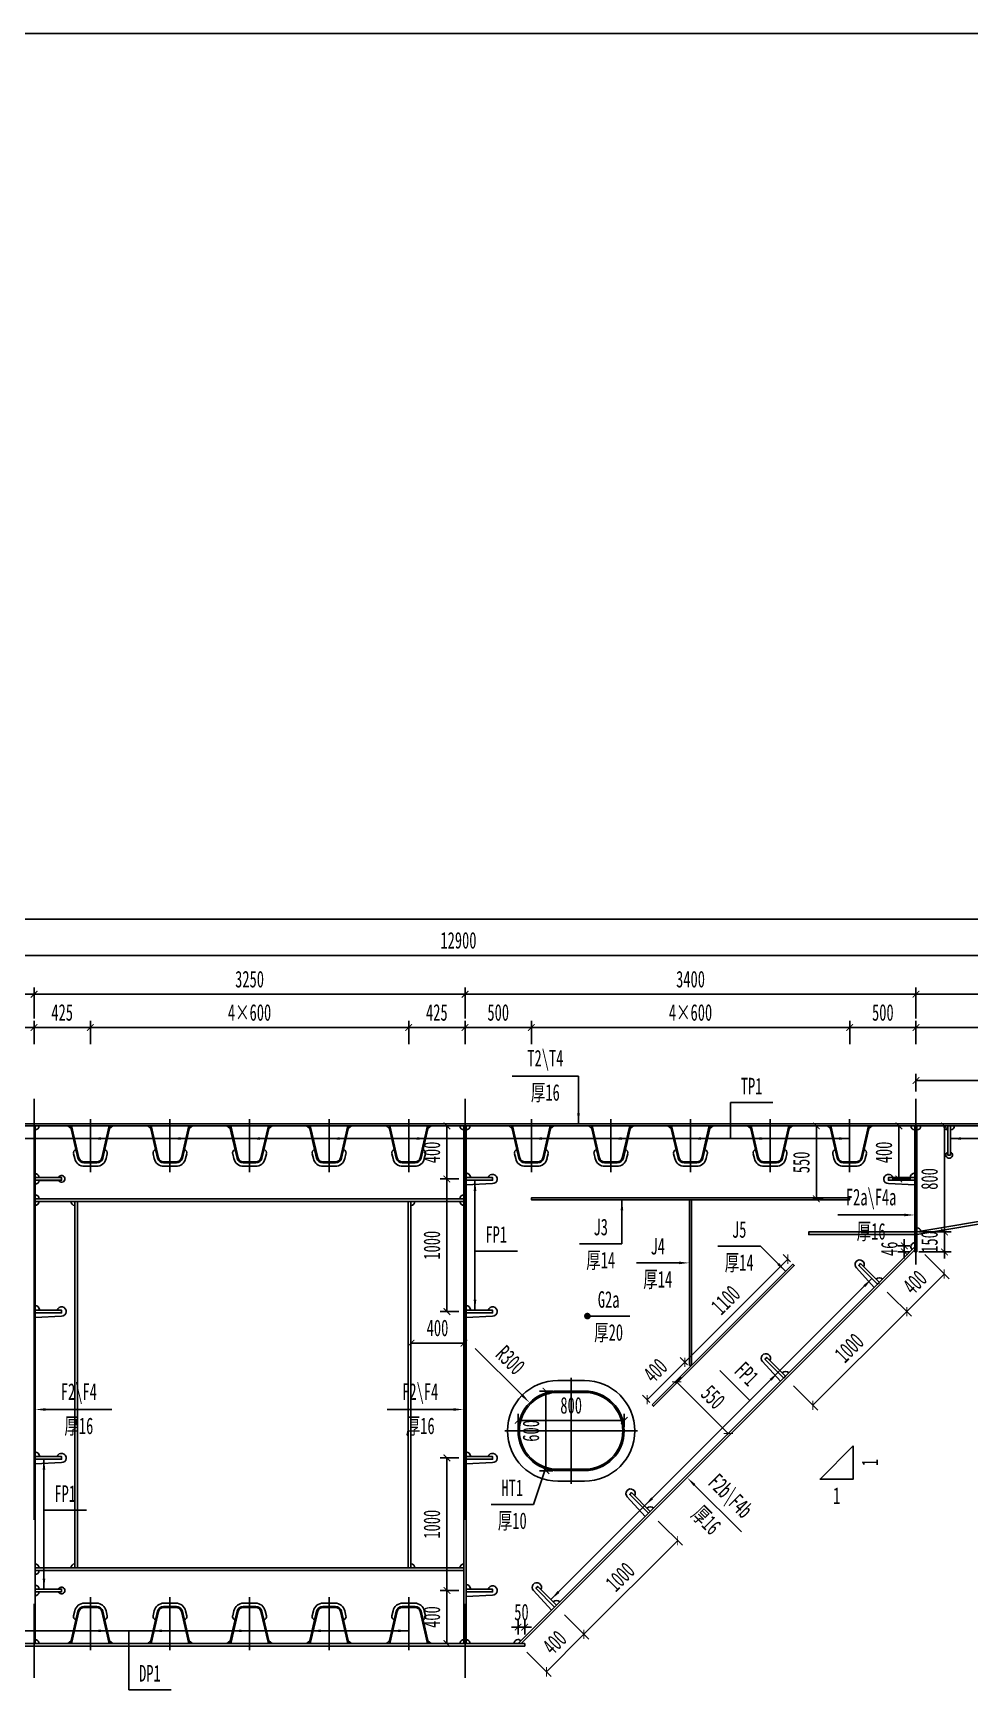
# Model space of a CAD drawing. Extents: x -149716 to 104715, y -26828 to 33500.
# Drawn here: x -69015 to -61955, y 5725 to 18299 of the extents above; entities that cross this region are included whole.
import ezdxf
from ezdxf.enums import TextEntityAlignment as Align

# ---------------------------------------------------------------- set-up
doc = ezdxf.new("R2010")
doc.units = 0
doc.header["$LTSCALE"] = 1000
doc.linetypes.add('CENTER', pattern=[50.8, 31.75, -6.35, 6.35, -6.35])
doc.layers.get('0').update_dxf_attribs({"linetype": 'CONTINUOUS'})
doc.layers.get('Defpoints').update_dxf_attribs({"color": 250, "linetype": 'CONTINUOUS'})
doc.layers.add('01', color=1, linetype='CONTINUOUS', lineweight=25)
for name, color, linetype in [('02', 2, 'CONTINUOUS'), ('04', 4, 'CONTINUOUS'), ('06', 6, 'CENTER'), ('07', 7, 'CONTINUOUS')]:
    doc.layers.add(name, color=color, linetype=linetype)
doc.styles.add('仿宋', font='simfang.ttf', dxfattribs={"width": 0.64})
doc.dimstyles.new('1：50', dxfattribs={"dimscale": 50, "dimtxt": 2.5, "dimasz": 1, "dimexe": 1, "dimexo": 0, "dimgap": 1, "dimtad": 1, "dimdec": 1, "dimdsep": 46, "dimtxsty": '仿宋', "dimblk": 'ARCHTICK', "dimcen": 0, "dimclrd": 256, "dimclre": 256, "dimclrt": 256, "dimazin": 2, "dimtfac": 1, "dimtdec": 1, "dimtix": 1, "dimtmove": 2, "dimatfit": 3, "dimfxl": 1, "dimtvp": 0.8, "dimtolj": 1, "dimtzin": 0, "dimlwd": -1, "dimlwe": -1, "dimarcsym": 0})

# ---------------------------------------------------------------- blocks, each defined once
blk = doc.blocks.new('_ArchTick')
at = {"color": 0, "linetype": 'ByBlock', "const_width": 0.15}
blk.add_lwpolyline([(-0.5, -0.5), (0.5, 0.5)], dxfattribs=at)
blk = doc.blocks.new('*D394')
at = {"layer": '04', "transparency": 16777216}
for p, q in [((67228, 112577), (67228, 112810)), ((70228, 112577), (70228, 112810)), ((70228, 112760), (67228, 112760))]:
    blk.add_line(p, q, dxfattribs=at)
at = {"layer": 'Defpoints', "color": 0, "transparency": 16777216}
for p in [(67228, 112760), (67228, 112577), (70228, 112577)]:
    blk.add_point(p, dxfattribs=at)
at = {"layer": '04', "transparency": 16777216, "xscale": 50, "yscale": 50, "zscale": 50, "rotation": 180}
blk.add_blockref('_ArchTick', (67228, 112760), dxfattribs=at)
at = {"layer": '04', "transparency": 16777216, "xscale": 50, "yscale": 50, "zscale": 50}
blk.add_blockref('_ArchTick', (70228, 112760), dxfattribs=at)
at = {"layer": '04', "transparency": 16777216, "insert": (68728, 112873), "char_height": 125, "attachment_point": 5, "style": '仿宋'}
blk.add_mtext('\\A1;3000', dxfattribs=at)
blk = doc.blocks.new('*D395')
at = {"layer": '04', "transparency": 16777216}
for p, q in [((63828, 112577), (63828, 112810)), ((67228, 112577), (67228, 112810)), ((67228, 112760), (63828, 112760))]:
    blk.add_line(p, q, dxfattribs=at)
at = {"layer": 'Defpoints', "color": 0, "transparency": 16777216}
for p in [(63828, 112760), (63828, 112577), (67228, 112577)]:
    blk.add_point(p, dxfattribs=at)
at = {"layer": '04', "transparency": 16777216, "xscale": 50, "yscale": 50, "zscale": 50, "rotation": 180}
blk.add_blockref('_ArchTick', (63828, 112760), dxfattribs=at)
at = {"layer": '04', "transparency": 16777216, "xscale": 50, "yscale": 50, "zscale": 50}
blk.add_blockref('_ArchTick', (67228, 112760), dxfattribs=at)
at = {"layer": '04', "transparency": 16777216, "insert": (65528, 112873), "char_height": 125, "attachment_point": 5, "style": '仿宋'}
blk.add_mtext('\\A1;3400', dxfattribs=at)
blk = doc.blocks.new('*D401')
at = {"layer": '04', "transparency": 16777216}
for p, q in [((57328, 112577), (57328, 112810)), ((60578, 112577), (60578, 112810)), ((57328, 112760), (60578, 112760))]:
    blk.add_line(p, q, dxfattribs=at)
at = {"layer": 'Defpoints', "color": 0, "transparency": 16777216}
for p in [(60578, 112760), (57328, 112577), (60578, 112577)]:
    blk.add_point(p, dxfattribs=at)
at = {"layer": '04', "transparency": 16777216, "xscale": 50, "yscale": 50, "zscale": 50, "rotation": 180}
blk.add_blockref('_ArchTick', (57328, 112760), dxfattribs=at)
at = {"layer": '04', "transparency": 16777216, "xscale": 50, "yscale": 50, "zscale": 50}
blk.add_blockref('_ArchTick', (60578, 112760), dxfattribs=at)
at = {"layer": '04', "transparency": 16777216, "insert": (58953, 112873), "char_height": 125, "attachment_point": 5, "style": '仿宋'}
blk.add_mtext('\\A1;3250', dxfattribs=at)
blk = doc.blocks.new('*D402')
at = {"layer": '04', "transparency": 16777216}
for p, q in [((60578, 112577), (60578, 112810)), ((63828, 112577), (63828, 112810)), ((60578, 112760), (63828, 112760))]:
    blk.add_line(p, q, dxfattribs=at)
at = {"layer": 'Defpoints', "color": 0, "transparency": 16777216}
for p in [(63828, 112760), (60578, 112577), (63828, 112577)]:
    blk.add_point(p, dxfattribs=at)
at = {"layer": '04', "transparency": 16777216, "xscale": 50, "yscale": 50, "zscale": 50, "rotation": 180}
blk.add_blockref('_ArchTick', (60578, 112760), dxfattribs=at)
at = {"layer": '04', "transparency": 16777216, "xscale": 50, "yscale": 50, "zscale": 50}
blk.add_blockref('_ArchTick', (63828, 112760), dxfattribs=at)
at = {"layer": '04', "transparency": 16777216, "insert": (62203, 112873), "char_height": 125, "attachment_point": 5, "style": '仿宋'}
blk.add_mtext('\\A1;3250', dxfattribs=at)
blk = doc.blocks.new('*D415')
at = {"layer": '04', "transparency": 16777216}
for p, q in [((44428, 113194), (44428, 113377)), ((44428, 113327), (70228, 113327)), ((70228, 113194), (70228, 113377))]:
    blk.add_line(p, q, dxfattribs=at)
at = {"layer": 'Defpoints', "color": 0, "transparency": 16777216}
for p in [(70228, 113327), (44428, 113194), (70228, 113194)]:
    blk.add_point(p, dxfattribs=at)
at = {"layer": '04', "transparency": 16777216, "xscale": 50, "yscale": 50, "zscale": 50, "rotation": 180}
blk.add_blockref('_ArchTick', (44428, 113327), dxfattribs=at)
at = {"layer": '04', "transparency": 16777216, "xscale": 50, "yscale": 50, "zscale": 50}
blk.add_blockref('_ArchTick', (70228, 113327), dxfattribs=at)
at = {"layer": '04', "transparency": 16777216, "insert": (57328, 113441), "char_height": 125, "attachment_point": 5, "style": '仿宋'}
blk.add_mtext('\\A1;25800', dxfattribs=at)
blk = doc.blocks.new('*D416')
at = {"layer": '04', "transparency": 16777216}
for p, q in [((57328, 112881), (57328, 113103)), ((57328, 113053), (70228, 113053)), ((70228, 112881), (70228, 113103))]:
    blk.add_line(p, q, dxfattribs=at)
at = {"layer": 'Defpoints', "color": 0, "transparency": 16777216}
for p in [(70228, 113053), (57328, 112881), (70228, 112881)]:
    blk.add_point(p, dxfattribs=at)
at = {"layer": '04', "transparency": 16777216, "xscale": 50, "yscale": 50, "zscale": 50, "rotation": 180}
blk.add_blockref('_ArchTick', (57328, 113053), dxfattribs=at)
at = {"layer": '04', "transparency": 16777216, "xscale": 50, "yscale": 50, "zscale": 50}
blk.add_blockref('_ArchTick', (70228, 113053), dxfattribs=at)
at = {"layer": '04', "transparency": 16777216, "insert": (63778, 113166), "char_height": 125, "attachment_point": 5, "style": '仿宋'}
blk.add_mtext('\\A1;12900', dxfattribs=at)
blk = doc.blocks.new('*D426')
at = {"layer": '04', "transparency": 16777216}
for p, q in [((66728, 112384), (66728, 112559)), ((67228, 112384), (67228, 112559)), ((67228, 112509), (66728, 112509))]:
    blk.add_line(p, q, dxfattribs=at)
at = {"layer": 'Defpoints', "color": 0, "transparency": 16777216}
for p in [(66728, 112509), (66728, 112384), (67228, 112384)]:
    blk.add_point(p, dxfattribs=at)
at = {"layer": '04', "transparency": 16777216, "xscale": 50, "yscale": 50, "zscale": 50, "rotation": 180}
blk.add_blockref('_ArchTick', (66728, 112509), dxfattribs=at)
at = {"layer": '04', "transparency": 16777216, "xscale": 50, "yscale": 50, "zscale": 50}
blk.add_blockref('_ArchTick', (67228, 112509), dxfattribs=at)
at = {"layer": '04', "transparency": 16777216, "insert": (66978, 112622), "char_height": 125, "attachment_point": 5, "style": '仿宋'}
blk.add_mtext('\\A1;500', dxfattribs=at)
blk = doc.blocks.new('*D427')
at = {"layer": '04', "transparency": 16777216}
for p, q in [((64328, 112384), (64328, 112559)), ((66728, 112384), (66728, 112559)), ((66728, 112509), (64328, 112509))]:
    blk.add_line(p, q, dxfattribs=at)
at = {"layer": 'Defpoints', "color": 0, "transparency": 16777216}
for p in [(64328, 112509), (64328, 112384), (66728, 112384)]:
    blk.add_point(p, dxfattribs=at)
at = {"layer": '04', "transparency": 16777216, "xscale": 50, "yscale": 50, "zscale": 50, "rotation": 180}
blk.add_blockref('_ArchTick', (64328, 112509), dxfattribs=at)
at = {"layer": '04', "transparency": 16777216, "xscale": 50, "yscale": 50, "zscale": 50}
blk.add_blockref('_ArchTick', (66728, 112509), dxfattribs=at)
at = {"layer": '04', "transparency": 16777216, "insert": (65528, 112622), "char_height": 125, "attachment_point": 5, "style": '仿宋'}
blk.add_mtext('\\A1;4×600', dxfattribs=at)
blk = doc.blocks.new('*D428')
at = {"layer": '04', "transparency": 16777216}
for p, q in [((63828, 112384), (63828, 112559)), ((64328, 112384), (64328, 112559)), ((63828, 112509), (64328, 112509))]:
    blk.add_line(p, q, dxfattribs=at)
at = {"layer": 'Defpoints', "color": 0, "transparency": 16777216}
for p in [(64328, 112509), (63828, 112384), (64328, 112384)]:
    blk.add_point(p, dxfattribs=at)
at = {"layer": '04', "transparency": 16777216, "xscale": 50, "yscale": 50, "zscale": 50, "rotation": 180}
blk.add_blockref('_ArchTick', (63828, 112509), dxfattribs=at)
at = {"layer": '04', "transparency": 16777216, "xscale": 50, "yscale": 50, "zscale": 50}
blk.add_blockref('_ArchTick', (64328, 112509), dxfattribs=at)
at = {"layer": '04', "transparency": 16777216, "insert": (64078, 112622), "char_height": 125, "attachment_point": 5, "style": '仿宋'}
blk.add_mtext('\\A1;500', dxfattribs=at)
blk = doc.blocks.new('板肋带过焊孔')
at = {"layer": '01'}
blk.add_line((50818, 161172), (50618, 161182), dxfattribs=at)
for centre, start, end in [((50618, 161217), 16.6015, 270), ((50818, 161227), 90, 180)]:
    blk.add_arc(centre, 35, start, end, dxfattribs=at)
at = {"layer": '02'}
blk.add_lwpolyline([(50818, 161227), (50618, 161227), (50618, 161207), (50818, 161207)], close=True, dxfattribs=at)
blk = doc.blocks.new('*D433')
at = {"layer": '04', "transparency": 16777216}
for p, q in [((63782, 111767), (63641, 111767)), ((63691, 111767), (63691, 111367)), ((63782, 111367), (63641, 111367))]:
    blk.add_line(p, q, dxfattribs=at)
at = {"layer": 'Defpoints', "color": 0, "transparency": 16777216}
for p in [(63782, 111767), (63691, 111367), (63782, 111367)]:
    blk.add_point(p, dxfattribs=at)
at = {"layer": '04', "transparency": 16777216, "xscale": 50, "yscale": 50, "zscale": 50}
for p, rotation in [((63691, 111767), 90), ((63691, 111367), 270)]:
    blk.add_blockref('_ArchTick', p, dxfattribs=dict(at, rotation=rotation))
at = {"layer": '04', "transparency": 16777216, "insert": (63578, 111567), "char_height": 125, "attachment_point": 5, "rotation": 90, "style": '仿宋'}
blk.add_mtext('\\A1;400', dxfattribs=at)
blk = doc.blocks.new('*D434')
at = {"layer": '04', "transparency": 16777216}
for p, q in [((63782, 111367), (63641, 111367)), ((63691, 111367), (63691, 110367)), ((63782, 110367), (63641, 110367))]:
    blk.add_line(p, q, dxfattribs=at)
at = {"layer": 'Defpoints', "color": 0, "transparency": 16777216}
for p in [(63782, 111367), (63691, 110367), (63782, 110367)]:
    blk.add_point(p, dxfattribs=at)
at = {"layer": '04', "transparency": 16777216, "xscale": 50, "yscale": 50, "zscale": 50}
for p, rotation in [((63691, 111367), 90), ((63691, 110367), 270)]:
    blk.add_blockref('_ArchTick', p, dxfattribs=dict(at, rotation=rotation))
at = {"layer": '04', "transparency": 16777216, "insert": (63578, 110867), "char_height": 125, "attachment_point": 5, "rotation": 90, "style": '仿宋'}
blk.add_mtext('\\A1;1000', dxfattribs=at)
blk = doc.blocks.new('*D435')
at = {"layer": '04', "transparency": 16777216}
for p, q in [((63782, 108263), (63641, 108263)), ((63691, 107863), (63691, 108263)), ((63782, 107863), (63641, 107863))]:
    blk.add_line(p, q, dxfattribs=at)
at = {"layer": 'Defpoints', "color": 0, "transparency": 16777216}
for p in [(63691, 108263), (63782, 108263), (63782, 107863)]:
    blk.add_point(p, dxfattribs=at)
at = {"layer": '04', "transparency": 16777216, "xscale": 50, "yscale": 50, "zscale": 50}
for p, rotation in [((63691, 108263), 90), ((63691, 107863), 270)]:
    blk.add_blockref('_ArchTick', p, dxfattribs=dict(at, rotation=rotation))
at = {"layer": '04', "transparency": 16777216, "insert": (63578, 108063), "char_height": 125, "attachment_point": 5, "rotation": 90, "style": '仿宋'}
blk.add_mtext('\\A1;400', dxfattribs=at)
blk = doc.blocks.new('*D436')
at = {"layer": '04', "transparency": 16777216}
for p, q in [((63782, 109263), (63641, 109263)), ((63691, 108263), (63691, 109263)), ((63782, 108263), (63641, 108263))]:
    blk.add_line(p, q, dxfattribs=at)
at = {"layer": 'Defpoints', "color": 0, "transparency": 16777216}
for p in [(63691, 109263), (63782, 109263), (63782, 108263)]:
    blk.add_point(p, dxfattribs=at)
at = {"layer": '04', "transparency": 16777216, "xscale": 50, "yscale": 50, "zscale": 50}
for p, rotation in [((63691, 109263), 90), ((63691, 108263), 270)]:
    blk.add_blockref('_ArchTick', p, dxfattribs=dict(at, rotation=rotation))
at = {"layer": '04', "transparency": 16777216, "insert": (63578, 108763), "char_height": 125, "attachment_point": 5, "rotation": 90, "style": '仿宋'}
blk.add_mtext('\\A1;1000', dxfattribs=at)
blk = doc.blocks.new('*D437')
at = {"layer": '04', "transparency": 16777216}
for p, q in [((64228, 109498), (64228, 109596)), ((65028, 109546), (64228, 109546)), ((65028, 109498), (65028, 109596))]:
    blk.add_line(p, q, dxfattribs=at)
at = {"layer": 'Defpoints', "color": 0, "transparency": 16777216}
for p in [(64228, 109546), (64228, 109498), (65028, 109498)]:
    blk.add_point(p, dxfattribs=at)
at = {"layer": '04', "transparency": 16777216, "xscale": 50, "yscale": 50, "zscale": 50}
for p, rotation in [((64228, 109546), 180.0000000000062), ((65028, 109546), 6.235012506294878e-12)]:
    blk.add_blockref('_ArchTick', p, dxfattribs=dict(at, rotation=rotation))
at = {"layer": '04', "transparency": 16777216, "insert": (64628, 109659), "char_height": 125, "attachment_point": 5, "style": '仿宋'}
blk.add_mtext('\\A1;800', dxfattribs=at)
blk = doc.blocks.new('*D438')
at = {"layer": '04', "transparency": 16777216}
for p, q in [((60153, 112384), (60153, 112559)), ((60578, 112384), (60578, 112559)), ((60578, 112509), (60153, 112509))]:
    blk.add_line(p, q, dxfattribs=at)
at = {"layer": 'Defpoints', "color": 0, "transparency": 16777216}
for p in [(60153, 112509), (60153, 112384), (60578, 112384)]:
    blk.add_point(p, dxfattribs=at)
at = {"layer": '04', "transparency": 16777216, "xscale": 50, "yscale": 50, "zscale": 50, "rotation": 180}
blk.add_blockref('_ArchTick', (60153, 112509), dxfattribs=at)
at = {"layer": '04', "transparency": 16777216, "xscale": 50, "yscale": 50, "zscale": 50}
blk.add_blockref('_ArchTick', (60578, 112509), dxfattribs=at)
at = {"layer": '04', "transparency": 16777216, "insert": (60365, 112622), "char_height": 125, "attachment_point": 5, "style": '仿宋'}
blk.add_mtext('\\A1;425', dxfattribs=at)
blk = doc.blocks.new('*D441')
at = {"layer": '04', "transparency": 16777216}
for p, q in [((63403, 112384), (63403, 112559)), ((63828, 112384), (63828, 112559)), ((63828, 112509), (63403, 112509))]:
    blk.add_line(p, q, dxfattribs=at)
at = {"layer": 'Defpoints', "color": 0, "transparency": 16777216}
for p in [(63403, 112509), (63403, 112384), (63828, 112384)]:
    blk.add_point(p, dxfattribs=at)
at = {"layer": '04', "transparency": 16777216, "xscale": 50, "yscale": 50, "zscale": 50, "rotation": 180}
blk.add_blockref('_ArchTick', (63403, 112509), dxfattribs=at)
at = {"layer": '04', "transparency": 16777216, "xscale": 50, "yscale": 50, "zscale": 50}
blk.add_blockref('_ArchTick', (63828, 112509), dxfattribs=at)
at = {"layer": '04', "transparency": 16777216, "insert": (63615, 112622), "char_height": 125, "attachment_point": 5, "style": '仿宋'}
blk.add_mtext('\\A1;425', dxfattribs=at)
blk = doc.blocks.new('*D442')
at = {"layer": '04', "transparency": 16777216}
for p, q in [((61003, 112384), (61003, 112559)), ((63403, 112384), (63403, 112559)), ((63403, 112509), (61003, 112509))]:
    blk.add_line(p, q, dxfattribs=at)
at = {"layer": 'Defpoints', "color": 0, "transparency": 16777216}
for p in [(61003, 112509), (61003, 112384), (63403, 112384)]:
    blk.add_point(p, dxfattribs=at)
at = {"layer": '04', "transparency": 16777216, "xscale": 50, "yscale": 50, "zscale": 50, "rotation": 180}
blk.add_blockref('_ArchTick', (61003, 112509), dxfattribs=at)
at = {"layer": '04', "transparency": 16777216, "xscale": 50, "yscale": 50, "zscale": 50}
blk.add_blockref('_ArchTick', (63403, 112509), dxfattribs=at)
at = {"layer": '04', "transparency": 16777216, "insert": (62203, 112622), "char_height": 125, "attachment_point": 5, "style": '仿宋'}
blk.add_mtext('\\A1;4×600', dxfattribs=at)
blk = doc.blocks.new('*D443')
at = {"layer": '04', "transparency": 16777216}
for p, q in [((60578, 112384), (60578, 112559)), ((61003, 112384), (61003, 112559)), ((60578, 112509), (61003, 112509))]:
    blk.add_line(p, q, dxfattribs=at)
at = {"layer": 'Defpoints', "color": 0, "transparency": 16777216}
for p in [(61003, 112509), (60578, 112384), (61003, 112384)]:
    blk.add_point(p, dxfattribs=at)
at = {"layer": '04', "transparency": 16777216, "xscale": 50, "yscale": 50, "zscale": 50, "rotation": 180}
blk.add_blockref('_ArchTick', (60578, 112509), dxfattribs=at)
at = {"layer": '04', "transparency": 16777216, "xscale": 50, "yscale": 50, "zscale": 50}
blk.add_blockref('_ArchTick', (61003, 112509), dxfattribs=at)
at = {"layer": '04', "transparency": 16777216, "insert": (60790, 112622), "char_height": 125, "attachment_point": 5, "style": '仿宋'}
blk.add_mtext('\\A1;425', dxfattribs=at)
blk = doc.blocks.new('U2加劲肋带过焊孔')
at = {"layer": '01'}
for p, q in [((48376, 137283), (48036, 137283)), ((48036, 137283), (48060, 137263)), ((48376, 137283), (48351, 137263)), ((48079, 137073), (48088, 137036)), ((48333, 137073), (48324, 137036)), ((48251, 136978), (48161, 136978))]:
    blk.add_line(p, q, dxfattribs=at)
for centre, radius, start, end in [((48103, 137079), 25, 103.0693, 193.0693), ((48309, 137079), 25, 346.9307, 76.9307), ((48161, 137053), 75, 193.0693, 270), ((48251, 137053), 75, 270, 346.9307)]:
    blk.add_arc(centre, radius, start, end, dxfattribs=at)
at = {"layer": '02'}
for points in [[(48056, 137283), (48112, 137040, 0.348876), (48159, 137003), (48253, 137003, 0.348876), (48300, 137040), (48356, 137283)], [(48064, 137283), (48120, 137042, 0.348876), (48159, 137011), (48253, 137011, 0.348876), (48292, 137042), (48348, 137283)]]:
    blk.add_lwpolyline(points, format="xyb", dxfattribs=at)
at = {"layer": '06', "ltscale": 0.1}
blk.add_line((48206, 137333), (48206, 136933), dxfattribs=at)
blk = doc.blocks.new('*D448')
at = {"layer": '04', "transparency": 16777216}
for p, q in [((63420, 110111), (63420, 110179)), ((63820, 110111), (63820, 110179)), ((63820, 110129), (63420, 110129))]:
    blk.add_line(p, q, dxfattribs=at)
at = {"layer": 'Defpoints', "color": 0, "transparency": 16777216}
for p in [(63420, 110129), (63420, 110111), (63820, 110111)]:
    blk.add_point(p, dxfattribs=at)
at = {"layer": '04', "transparency": 16777216, "xscale": 50, "yscale": 50, "zscale": 50}
for p, rotation in [((63420, 110129), 180.0000000000021), ((63820, 110129), 2.078337502098293e-12)]:
    blk.add_blockref('_ArchTick', p, dxfattribs=dict(at, rotation=rotation))
at = {"layer": '04', "transparency": 16777216, "insert": (63620, 110243), "char_height": 125, "attachment_point": 5, "style": '仿宋'}
blk.add_mtext('\\A1;400', dxfattribs=at)
blk = doc.blocks.new('腹板板肋带过焊孔1')
at = {"layer": '01'}
for p, q in [((53005, 112166), (52857, 112166)), ((53005, 112144), (52857, 112144))]:
    blk.add_line(p, q, dxfattribs=at)
for centre, radius, start, end in [((52827, 112165), 30, 1.9102, 90), ((53027, 112155), 25, 206.1039, 153.8961), ((52827, 112145), 30, 270, 358.0898)]:
    blk.add_arc(centre, radius, start, end, dxfattribs=at)
at = {"layer": '02'}
blk.add_lwpolyline([(52827, 112165), (53027, 112165), (53027, 112145), (52827, 112145)], close=True, dxfattribs=at)
blk = doc.blocks.new('*D450')
at = {"layer": '04', "transparency": 16777216}
for p, q in [((67190, 111767), (67049, 111767)), ((67099, 111767), (67099, 111367)), ((67190, 111367), (67049, 111367))]:
    blk.add_line(p, q, dxfattribs=at)
at = {"layer": 'Defpoints', "color": 0, "transparency": 16777216}
for p in [(67190, 111767), (67099, 111367), (67190, 111367)]:
    blk.add_point(p, dxfattribs=at)
at = {"layer": '04', "transparency": 16777216, "xscale": 50, "yscale": 50, "zscale": 50}
for p, rotation in [((67099, 111767), 90), ((67099, 111367), 270)]:
    blk.add_blockref('_ArchTick', p, dxfattribs=dict(at, rotation=rotation))
at = {"layer": '04', "transparency": 16777216, "insert": (66986, 111567), "char_height": 125, "attachment_point": 5, "rotation": 90, "style": '仿宋'}
blk.add_mtext('\\A1;400', dxfattribs=at)
blk = doc.blocks.new('*D466')
at = {"layer": '04', "transparency": 16777216}
for p, q in [((65414, 109827), (65458, 109872)), ((65812, 109448), (65423, 109837)), ((65803, 109438), (65847, 109483))]:
    blk.add_line(p, q, dxfattribs=at)
at = {"layer": 'Defpoints', "color": 0, "transparency": 16777216}
for p in [(65414, 109827), (65423, 109837), (65803, 109438)]:
    blk.add_point(p, dxfattribs=at)
at = {"layer": '04', "transparency": 16777216, "xscale": 50, "yscale": 50, "zscale": 50}
for p, rotation in [((65423, 109837), 135.0000000000005), ((65812, 109448), 315.0000000000005)]:
    blk.add_blockref('_ArchTick', p, dxfattribs=dict(at, rotation=rotation))
at = {"layer": '04', "transparency": 16777216, "insert": (65698, 109722), "char_height": 125, "attachment_point": 5, "rotation": 315, "style": '仿宋'}
blk.add_mtext('\\A1;550', dxfattribs=at)
blk = doc.blocks.new('*D467')
at = {"layer": '04', "transparency": 16777216}
for p, q in [((66282, 110743), (66227, 110798)), ((65484, 109985), (66262, 110762)), ((65504, 109965), (65449, 110020))]:
    blk.add_line(p, q, dxfattribs=at)
at = {"layer": 'Defpoints', "color": 0, "transparency": 16777216}
for p in [(66262, 110762), (66282, 110743), (65504, 109965)]:
    blk.add_point(p, dxfattribs=at)
at = {"layer": '04', "transparency": 16777216, "xscale": 50, "yscale": 50, "zscale": 50}
for p, rotation in [((66262, 110762), 45.00000000000108), ((65484, 109985), 225.0000000000011)]:
    blk.add_blockref('_ArchTick', p, dxfattribs=dict(at, rotation=rotation))
at = {"layer": '04', "transparency": 16777216, "insert": (65793, 110454), "char_height": 125, "attachment_point": 5, "rotation": 45, "style": '仿宋'}
blk.add_mtext('\\A1;1100', dxfattribs=at)
blk = doc.blocks.new('*D468')
at = {"layer": '04', "transparency": 16777216}
for p, q in [((65484, 109985), (65201, 109702)), ((65504, 109965), (65449, 110020)), ((65221, 109682), (65166, 109737))]:
    blk.add_line(p, q, dxfattribs=at)
at = {"layer": 'Defpoints', "color": 0, "transparency": 16777216}
for p in [(65504, 109965), (65201, 109702), (65221, 109682)]:
    blk.add_point(p, dxfattribs=at)
at = {"layer": '04', "transparency": 16777216, "xscale": 50, "yscale": 50, "zscale": 50}
for p, rotation in [((65484, 109985), 44.99999999999632), ((65201, 109702), 224.9999999999963)]:
    blk.add_blockref('_ArchTick', p, dxfattribs=dict(at, rotation=rotation))
at = {"layer": '04', "transparency": 16777216, "insert": (65263, 109923), "char_height": 125, "attachment_point": 5, "rotation": 45, "style": '仿宋'}
blk.add_mtext('\\A1;400', dxfattribs=at)
blk = doc.blocks.new('*D469')
at = {"layer": '04', "transparency": 16777216}
for p, q in [((64489, 109767), (64388, 109767)), ((64438, 109767), (64438, 109167)), ((64489, 109167), (64388, 109167))]:
    blk.add_line(p, q, dxfattribs=at)
at = {"layer": 'Defpoints', "color": 0, "transparency": 16777216}
for p in [(64489, 109767), (64438, 109167), (64489, 109167)]:
    blk.add_point(p, dxfattribs=at)
at = {"layer": '04', "transparency": 16777216, "xscale": 50, "yscale": 50, "zscale": 50}
for p, rotation in [((64438, 109767), 90), ((64438, 109167), 270)]:
    blk.add_blockref('_ArchTick', p, dxfattribs=dict(at, rotation=rotation))
at = {"layer": '04', "transparency": 16777216, "insert": (64325, 109467), "char_height": 125, "attachment_point": 5, "rotation": 90, "style": '仿宋'}
blk.add_mtext('\\A1;600', dxfattribs=at)
blk = doc.blocks.new('*D471')
at = {"layer": '04', "transparency": 16777216}
for p, q in [((66450, 111767), (66527, 111767)), ((66477, 111767), (66477, 111217)), ((66450, 111217), (66527, 111217))]:
    blk.add_line(p, q, dxfattribs=at)
at = {"layer": 'Defpoints', "color": 0, "transparency": 16777216}
for p in [(66450, 111767), (66450, 111217), (66477, 111217)]:
    blk.add_point(p, dxfattribs=at)
at = {"layer": '04', "transparency": 16777216, "xscale": 50, "yscale": 50, "zscale": 50}
for p, rotation in [((66477, 111767), 90), ((66477, 111217), 270)]:
    blk.add_blockref('_ArchTick', p, dxfattribs=dict(at, rotation=rotation))
at = {"layer": '04', "transparency": 16777216, "insert": (66364, 111492), "char_height": 125, "attachment_point": 5, "rotation": 90, "style": '仿宋'}
blk.add_mtext('\\A1;550', dxfattribs=at)
blk = doc.blocks.new('*D472')
at = {"layer": '04', "transparency": 16777216}
for p, q in [((67250, 111767), (67493, 111767)), ((67443, 110967), (67443, 111767)), ((67250, 110967), (67493, 110967))]:
    blk.add_line(p, q, dxfattribs=at)
at = {"layer": 'Defpoints', "color": 0, "transparency": 16777216}
for p in [(67250, 111767), (67443, 111767), (67250, 110967)]:
    blk.add_point(p, dxfattribs=at)
at = {"layer": '04', "transparency": 16777216, "xscale": 50, "yscale": 50, "zscale": 50}
for p, rotation in [((67443, 111767), 90), ((67443, 110967), 270)]:
    blk.add_blockref('_ArchTick', p, dxfattribs=dict(at, rotation=rotation))
at = {"layer": '04', "transparency": 16777216, "insert": (67330, 111367), "char_height": 125, "attachment_point": 5, "rotation": 90, "style": '仿宋'}
blk.add_mtext('\\A1;800', dxfattribs=at)
blk = doc.blocks.new('*D473')
at = {"layer": '04', "transparency": 16777216}
for p, q in [((67250, 110967), (67493, 110967)), ((67443, 110967), (67443, 111017)), ((67443, 110967), (67443, 110817)), ((67250, 110817), (67493, 110817)), ((67443, 110817), (67443, 110767))]:
    blk.add_line(p, q, dxfattribs=at)
at = {"layer": 'Defpoints', "color": 0, "transparency": 16777216}
for p in [(67250, 110967), (67250, 110817), (67443, 110817)]:
    blk.add_point(p, dxfattribs=at)
at = {"layer": '04', "transparency": 16777216, "xscale": 50, "yscale": 50, "zscale": 50}
for p, rotation in [((67443, 110967), 270), ((67443, 110817), 90)]:
    blk.add_blockref('_ArchTick', p, dxfattribs=dict(at, rotation=rotation))
at = {"layer": '04', "transparency": 16777216, "insert": (67330, 110892), "char_height": 125, "attachment_point": 5, "rotation": 90, "style": '仿宋'}
blk.add_mtext('\\A1;150', dxfattribs=at)
blk = doc.blocks.new('*D474')
at = {"layer": '04', "transparency": 16777216}
for p, q in [((64228, 107932), (64228, 108037)), ((64278, 107932), (64278, 108037)), ((64228, 107987), (64178, 107987)), ((64278, 107987), (64228, 107987)), ((64278, 107987), (64328, 107987))]:
    blk.add_line(p, q, dxfattribs=at)
at = {"layer": 'Defpoints', "color": 0, "transparency": 16777216}
for p in [(64228, 107987), (64228, 107932), (64278, 107932)]:
    blk.add_point(p, dxfattribs=at)
at = {"layer": '04', "transparency": 16777216, "xscale": 50, "yscale": 50, "zscale": 50}
blk.add_blockref('_ArchTick', (64228, 107987), dxfattribs=at)
at = {"layer": '04', "transparency": 16777216, "xscale": 50, "yscale": 50, "zscale": 50, "rotation": 180}
blk.add_blockref('_ArchTick', (64278, 107987), dxfattribs=at)
at = {"layer": '04', "transparency": 16777216, "insert": (64253, 108100), "char_height": 125, "attachment_point": 5, "style": '仿宋'}
blk.add_mtext('\\A1;50', dxfattribs=at)
blk = doc.blocks.new('*D475')
at = {"layer": '04', "transparency": 16777216}
for p, q in [((67140, 110863), (67140, 110913)), ((67181, 110863), (67090, 110863)), ((67181, 110817), (67090, 110817)), ((67140, 110863), (67140, 110817)), ((67140, 110817), (67140, 110767))]:
    blk.add_line(p, q, dxfattribs=at)
at = {"layer": 'Defpoints', "color": 0, "transparency": 16777216}
for p in [(67140, 110817), (67181, 110863), (67181, 110817)]:
    blk.add_point(p, dxfattribs=at)
at = {"layer": '04', "transparency": 16777216, "xscale": 50, "yscale": 50, "zscale": 50}
for p, rotation in [((67140, 110863), 270), ((67140, 110817), 90)]:
    blk.add_blockref('_ArchTick', p, dxfattribs=dict(at, rotation=rotation))
at = {"layer": '04', "transparency": 16777216, "insert": (67027, 110840), "char_height": 125, "attachment_point": 5, "rotation": 90, "style": '仿宋'}
blk.add_mtext('\\A1;46', dxfattribs=at)
blk = doc.blocks.new('*D478')
at = {"layer": '04', "transparency": 16777216}
for p, q in [((67228, 112384), (67228, 112559)), ((70228, 112384), (70228, 112559)), ((70228, 112509), (67228, 112509))]:
    blk.add_line(p, q, dxfattribs=at)
at = {"layer": 'Defpoints', "color": 0, "transparency": 16777216}
for p in [(67228, 112509), (67228, 112384), (70228, 112384)]:
    blk.add_point(p, dxfattribs=at)
at = {"layer": '04', "transparency": 16777216, "xscale": 50, "yscale": 50, "zscale": 50, "rotation": 180}
blk.add_blockref('_ArchTick', (67228, 112509), dxfattribs=at)
at = {"layer": '04', "transparency": 16777216, "xscale": 50, "yscale": 50, "zscale": 50}
blk.add_blockref('_ArchTick', (70228, 112509), dxfattribs=at)
at = {"layer": '04', "transparency": 16777216, "insert": (68728, 112622), "char_height": 125, "attachment_point": 5, "style": '仿宋'}
blk.add_mtext('\\A1;12×250', dxfattribs=at)
blk = doc.blocks.new('顶底板板肋带过焊孔')
at = {"layer": '01'}
blk.add_lwpolyline([(50530, 112160, 0.404482), (50559, 112130), (50559, 111963, 4.313631), (50581, 111963), (50581, 112130, 0.404482), (50610, 112160)], format="xyb", dxfattribs=at)
at = {"layer": '02'}
blk.add_lwpolyline([(50560, 112160), (50580, 112160), (50580, 111940), (50560, 111940)], close=True, dxfattribs=at)
blk = doc.blocks.new('*D477')
at = {"layer": '04', "transparency": 16777216}
for p, q in [((67228, 112026), (67228, 112160)), ((67228, 112110), (68603, 112110)), ((68603, 112026), (68603, 112160))]:
    blk.add_line(p, q, dxfattribs=at)
at = {"layer": 'Defpoints', "color": 0, "transparency": 16777216}
for p in [(68603, 112110), (67228, 112026), (68603, 112026)]:
    blk.add_point(p, dxfattribs=at)
at = {"layer": '04', "transparency": 16777216, "xscale": 50, "yscale": 50, "zscale": 50, "rotation": 180}
blk.add_blockref('_ArchTick', (67228, 112110), dxfattribs=at)
at = {"layer": '04', "transparency": 16777216, "xscale": 50, "yscale": 50, "zscale": 50}
blk.add_blockref('_ArchTick', (68603, 112110), dxfattribs=at)
at = {"layer": '04', "transparency": 16777216, "insert": (67915, 112224), "char_height": 125, "attachment_point": 5, "style": '仿宋'}
blk.add_mtext('\\A1;1375', dxfattribs=at)
blk = doc.blocks.new('*D479')
at = {"layer": '04', "transparency": 16777216}
for p, q in [((67294, 110797), (67477, 110614)), ((67441, 110650), (67158, 110367)), ((67011, 110514), (67194, 110331))]:
    blk.add_line(p, q, dxfattribs=at)
at = {"layer": 'Defpoints', "color": 0, "transparency": 16777216}
for p in [(67294, 110797), (67011, 110514), (67158, 110367)]:
    blk.add_point(p, dxfattribs=at)
at = {"layer": '04', "transparency": 16777216, "xscale": 50, "yscale": 50, "zscale": 50}
for p, rotation in [((67441, 110650), 44.99999999997194), ((67158, 110367), 224.999999999972)]:
    blk.add_blockref('_ArchTick', p, dxfattribs=dict(at, rotation=rotation))
at = {"layer": '04', "transparency": 16777216, "insert": (67220, 110588), "char_height": 125, "attachment_point": 5, "rotation": 45, "style": '仿宋'}
blk.add_mtext('\\A1;400', dxfattribs=at)
blk = doc.blocks.new('*D480')
at = {"layer": '04', "transparency": 16777216}
for p, q in [((67011, 110514), (67194, 110331)), ((67158, 110367), (66451, 109660)), ((66304, 109807), (66487, 109624))]:
    blk.add_line(p, q, dxfattribs=at)
at = {"layer": 'Defpoints', "color": 0, "transparency": 16777216}
for p in [(67011, 110514), (66304, 109807), (66451, 109660)]:
    blk.add_point(p, dxfattribs=at)
at = {"layer": '04', "transparency": 16777216, "xscale": 50, "yscale": 50, "zscale": 50}
for p, rotation in [((67158, 110367), 45.00000000002238), ((66451, 109660), 225.0000000000224)]:
    blk.add_blockref('_ArchTick', p, dxfattribs=dict(at, rotation=rotation))
at = {"layer": '04', "transparency": 16777216, "insert": (66725, 110093), "char_height": 125, "attachment_point": 5, "rotation": 45, "style": '仿宋'}
blk.add_mtext('\\A1;1000', dxfattribs=at)
blk = doc.blocks.new('*D481')
at = {"layer": '04', "transparency": 16777216}
for p, q in [((64577, 108080), (64760, 107897)), ((64441, 107650), (64724, 107933)), ((64294, 107797), (64477, 107614))]:
    blk.add_line(p, q, dxfattribs=at)
at = {"layer": 'Defpoints', "color": 0, "transparency": 16777216}
for p in [(64577, 108080), (64724, 107933), (64294, 107797)]:
    blk.add_point(p, dxfattribs=at)
at = {"layer": '04', "transparency": 16777216, "xscale": 50, "yscale": 50, "zscale": 50}
for p, rotation in [((64724, 107933), 45.00000000002506), ((64441, 107650), 225.0000000000251)]:
    blk.add_blockref('_ArchTick', p, dxfattribs=dict(at, rotation=rotation))
at = {"layer": '04', "transparency": 16777216, "insert": (64503, 107871), "char_height": 125, "attachment_point": 5, "rotation": 45, "style": '仿宋'}
blk.add_mtext('\\A1;400', dxfattribs=at)
blk = doc.blocks.new('*D482')
at = {"layer": '04', "transparency": 16777216}
for p, q in [((65284, 108787), (65467, 108604)), ((64724, 107933), (65431, 108640)), ((64577, 108080), (64760, 107897))]:
    blk.add_line(p, q, dxfattribs=at)
at = {"layer": 'Defpoints', "color": 0, "transparency": 16777216}
for p in [(65284, 108787), (65431, 108640), (64577, 108080)]:
    blk.add_point(p, dxfattribs=at)
at = {"layer": '04', "transparency": 16777216, "xscale": 50, "yscale": 50, "zscale": 50}
for p, rotation in [((65431, 108640), 44.99999999997288), ((64724, 107933), 224.9999999999729)]:
    blk.add_blockref('_ArchTick', p, dxfattribs=dict(at, rotation=rotation))
at = {"layer": '04', "transparency": 16777216, "insert": (64998, 108366), "char_height": 125, "attachment_point": 5, "rotation": 45, "style": '仿宋'}
blk.add_mtext('\\A1;1000', dxfattribs=at)
blk = doc.blocks.new('A$C0FB2707F')
at = {"layer": '02'}
for p, q in [((14195.15, 6829.36), (27095.15, 6829.36)), ((14195.15, 6813.36), (27095.15, 6813.36)), ((17453.15, 6813.36), (17453.15, 2909.36)), ((20687.15, 6813.36), (20687.15, 2909.36)), ((20703.15, 6813.36), (20703.15, 2909.36)), ((24087.15, 5863.36), (24087.15, 6813.36)), ((24103.15, 6813.36), (24103.15, 5863.36)), ((27061.15, 6513.36), (24103.15, 6014.71)), ((27061.15, 6493.08), (24103.15, 5994.43)), ((20687.15, 6263.36), (17453.15, 6263.36)), ((20687.15, 6243.36), (17453.15, 6243.36)), ((17753.15, 6243.36), (17753.15, 3479.36)), ((17773.15, 6243.36), (17773.15, 3479.36)), ((20267.15, 6243.36), (20267.15, 3479.36)), ((20287.15, 6243.36), (20287.15, 3479.36)), ((24087.15, 5901.36), (21095.15, 2909.36)), ((24087.15, 5878.73), (21117.78, 2909.36)), ((24103.15, 5863.36), (24087.15, 5863.36)), ((20687.15, 3479.36), (17453.15, 3479.36)), ((20687.15, 3459.36), (17453.15, 3459.36)), ((14195.15, 2909.36), (21145.15, 2909.36)), ((21145.15, 2909.36), (21145.15, 2889.36)), ((14195.15, 2889.36), (21145.15, 2889.36))]:
    blk.add_line(p, q, dxfattribs=at)
for points in [[(23595.15, 6270.36), (21195.15, 6270.36), (21195.15, 6256.36), (23595.15, 6256.36)], [(22402.15, 6256.36), (22388.15, 6256.36), (22388.15, 5006.36), (22402.15, 5006.36)], [(24087.15, 6013.36), (23287.15, 6013.36), (23287.15, 5993.36), (24087.15, 5993.36)], [(22107.36, 4709.29), (23168.02, 5769.95), (23177.92, 5760.05), (22117.26, 4699.39)]]:
    blk.add_lwpolyline(points, close=True, dxfattribs=at)
for points in [[(21395.15, 4133.36), (21595.15, 4133.36, 1), (21595.15, 4893.36), (21395.15, 4893.36, 1)], [(21395.15, 4213.36), (21595.15, 4213.36, 1), (21595.15, 4813.36), (21395.15, 4813.36, 1)], [(21395.15, 4223.36), (21595.15, 4223.36, 1), (21595.15, 4803.36), (21395.15, 4803.36, 1)]]:
    blk.add_lwpolyline(points, format="xyb", close=True, dxfattribs=at)
for centre, start, end in [((17453.15, 6813.36), 270, 0), ((20687.15, 6813.36), 180, 270), ((20703.15, 6813.36), 270, 0), ((24087.15, 6813.36), 180, 270), ((24103.15, 6813.36), 270, 0), ((17453.15, 6263.36), 0, 90), ((20687.15, 6263.36), 90, 180), ((17453.15, 6243.36), 270, 0), ((17753.15, 6243.36), 180, 270), ((20287.15, 6243.36), 270, 0), ((20687.15, 6243.36), 180, 270), ((24103.15, 6014.71), 9.568797, 90), ((24087.15, 5901.36), 90, 225), ((17453.15, 3479.36), 0, 90), ((17453.15, 3459.36), 270, 0), ((17753.15, 3479.36), 90, 180), ((20287.15, 3479.36), 0, 90), ((20687.15, 3479.36), 90, 180), ((17453.15, 2909.36), 0, 90), ((20687.15, 2909.36), 90, 180), ((20703.15, 2909.36), 0, 90), ((21095.15, 2909.36), 45, 180)]:
    blk.add_arc(centre, 30, start, end, dxfattribs=at)
at = {"layer": '06', "ltscale": 0.1}
for p, q in [((17445.15, 7017.74), (17445.15, 2651.74)), ((20695.15, 7017.74), (20695.15, 2651.74)), ((24095.15, 7017.74), (24095.15, 5767.74)), ((21495.15, 4913.36), (21495.15, 4113.36)), ((21995.15, 4513.36), (20995.15, 4513.36))]:
    blk.add_line(p, q, dxfattribs=at)
at = {"layer": '07'}
for p, q in [((21550.76, 7188.63), (21050.76, 7188.63)), ((21550.76, 7188.63), (21550.76, 6829.36)), ((23015.93, 6988.4), (22695.93, 6988.4)), ((22695.93, 6988.4), (22695.93, 6717.67)), ((23595.15, 6717.67), (14620.15, 6717.67)), ((26835.15, 6717.67), (24355.15, 6717.67)), ((20770.33, 5423.36), (20770.33, 6403.36)), ((21878.3, 5924.47), (21878.3, 6256.36)), ((24007.15, 6141.39), (23507.15, 6141.39)), ((21878.3, 5924.47), (21558.3, 5924.47)), ((20770.33, 5869.29), (21090.33, 5869.29)), ((22602.55, 5906.03), (22922.55, 5906.03)), ((22922.55, 5906.03), (23113.33, 5715.26)), ((23763.1, 5661.59), (21342.93, 3241.41)), ((21988.15, 5779.86), (22308.15, 5779.86)), ((21937.82, 5378.9), (21617.82, 5378.9)), ((21126.11, 4781.72), (20772.56, 5135.27)), ((22843.76, 4742.24), (22617.48, 4968.52)), ((17533.15, 4674.36), (18033.15, 4674.36)), ((20107.15, 4674.36), (20607.15, 4674.36)), ((17520.33, 3319.36), (17520.33, 4299.36)), ((21211.5, 3958.83), (21300.84, 4228.57)), ((22779.49, 3750.83), (22425.93, 4104.38)), ((17520.33, 3915.29), (17840.33, 3915.29)), ((20891.5, 3958.83), (21211.5, 3958.83)), ((20270.15, 3005.05), (14620.15, 3005.05)), ((18158.97, 2560.3), (18158.97, 3005.05)), ((18478.97, 2560.3), (18158.97, 2560.3))]:
    blk.add_line(p, q, dxfattribs=at)
for points in [[(21550.76, 6829.36, 0, 20, 0), (21550.76, 6909.36, 8, 8, 0)], [(17870.15, 6717.67, 0, 20, 0), (17950.15, 6717.67, 8, 8, 0)], [(18470.15, 6717.67, 0, 20, 0), (18550.15, 6717.67, 8, 8, 0)], [(19070.15, 6717.67, 0, 20, 0), (19150.15, 6717.67, 8, 8, 0)], [(19670.15, 6717.67, 0, 20, 0), (19750.15, 6717.67, 8, 8, 0)], [(20270.15, 6717.67, 0, 20, 0), (20350.15, 6717.67, 8, 8, 0)], [(21195.15, 6717.67, 0, 20, 0), (21275.15, 6717.67, 8, 8, 0)], [(21795.15, 6717.67, 0, 20, 0), (21875.15, 6717.67, 8, 8, 0)], [(22395.15, 6717.67, 0, 20, 0), (22475.15, 6717.67, 8, 8, 0)], [(22995.15, 6717.67, 0, 20, 0), (22915.15, 6717.67, 8, 8, 0)], [(23595.15, 6717.67, 0, 20, 0), (23515.15, 6717.67, 8, 8, 0)], [(24355.15, 6717.67, 0, 20, 0), (24435.15, 6717.67, 8, 8, 0)], [(20770.33, 6403.36, 0, 20, 0), (20770.33, 6323.36, 8, 8, 0)], [(21878.3, 6256.36, 0, 20, 0), (21878.3, 6176.36, 8, 8, 0)], [(24087.15, 6141.39, 0, 20, 0), (24007.15, 6141.39, 8, 8, 0)], [(22388.15, 5779.86, 0, 20, 0), (22308.15, 5779.86, 8, 8, 0)], [(23113.33, 5715.26, 0, 20, 0), (23056.76, 5771.82, 0, 0, 0)], [(23763.1, 5661.59, 0, 20, 0), (23706.53, 5605.02, 0, 0, 0)], [(20770.33, 5423.36, 0, 20, 0), (20770.33, 5503.36, 8, 8, 0)], [(21605.32, 5378.9, 25, 25, 1), (21630.32, 5378.9, 25, 25, 1), (21605.32, 5378.9, 0, 0, 0)], [(23055.99, 4954.48, 0, 20, 0), (22999.43, 4897.91, 0, 0, 0)], [(21182.68, 4725.15, 0, 20, 0), (21126.11, 4781.72, 0, 0, 0)], [(17453.15, 4674.36, 0, 20, 0), (17533.15, 4674.36, 8, 8, 0)], [(20687.15, 4674.36, 0, 20, 0), (20607.15, 4674.36, 8, 8, 0)], [(17520.33, 4299.36, 0, 20, 0), (17520.33, 4219.36, 8, 8, 0)], [(22369.37, 4160.95, 0, 20, 0), (22425.93, 4104.38, 8, 8, 0)], [(22050.04, 3948.52, 0, 20, 0), (22106.6, 4005.09, 0, 0, 0)], [(17520.33, 3319.36, 0, 20, 0), (17520.33, 3399.36, 8, 8, 0)], [(21342.93, 3241.41, 0, 20, 0), (21399.5, 3297.98, 0, 0, 0)], [(17870.15, 3005.05, 0, 20, 0), (17950.15, 3005.05, 8, 8, 0)], [(18470.15, 3005.05, 0, 20, 0), (18390.15, 3005.05, 8, 8, 0)], [(19070.15, 3005.05, 0, 20, 0), (18990.15, 3005.05, 8, 8, 0)], [(19670.15, 3005.05, 0, 20, 0), (19590.15, 3005.05, 8, 8, 0)], [(20270.15, 3005.05, 0, 20, 0), (20190.15, 3005.05, 8, 8, 0)]]:
    blk.add_lwpolyline(points, format="xyseb", dxfattribs=at)
blk.add_lwpolyline([(23622.41, 4399.87), (23622.41, 4149.87), (23372.41, 4149.87), (23622.41, 4399.87)], dxfattribs=at)
at = {"layer": '02'}
for name, p in [('U2加劲肋带过焊孔', (-30335.81, -130469.55)), ('U2加劲肋带过焊孔', (-29735.81, -130469.55)), ('U2加劲肋带过焊孔', (-29135.81, -130469.55)), ('U2加劲肋带过焊孔', (-28535.81, -130469.55)), ('U2加劲肋带过焊孔', (-27935.81, -130469.55)), ('U2加劲肋带过焊孔', (-27010.81, -130469.55)), ('U2加劲肋带过焊孔', (-26410.81, -130469.55)), ('U2加劲肋带过焊孔', (-25810.81, -130469.55)), ('U2加劲肋带过焊孔', (-25210.81, -130469.55)), ('U2加劲肋带过焊孔', (-24610.81, -130469.55)), ('腹板板肋带过焊孔1', (-35374.1, -105741.54)), ('板肋带过焊孔', (-26730.48, -154804)), ('腹板板肋带过焊孔1', (-35374.1, -108845.54))]:
    blk.add_blockref(name, p, dxfattribs=at)
at = {"layer": '02', "xscale": -1}
for name, p in [('顶底板板肋带过焊孔', (74915.48, -105347)), ('板肋带过焊孔', (71520.78, -154804)), ('板肋带过焊孔', (68270.78, -155804)), ('板肋带过焊孔', (71520.78, -155804)), ('板肋带过焊孔', (68270.78, -156908)), ('板肋带过焊孔', (71520.78, -156908)), ('板肋带过焊孔', (71520.78, -157908))]:
    blk.add_blockref(name, p, dxfattribs=at)
at = {"layer": '02', "rotation": 315}
for p in [(-126119.07, -72437.88), (-126826.18, -73144.99), (-127846.28, -74165.09), (-128553.39, -74872.2)]:
    blk.add_blockref('板肋带过焊孔', p, dxfattribs=at)
at = {"layer": '02', "xscale": -1, "rotation": 180}
for p in [(-30335.81, 140192.27), (-29735.81, 140192.27), (-29135.81, 140192.27), (-28535.81, 140192.27), (-27935.81, 140192.27)]:
    blk.add_blockref('U2加劲肋带过焊孔', p, dxfattribs=at)
at = {"layer": '07', "style": '仿宋', "width": 0.64}
for s, p in [('T2\\T4', (21300.76, 7313.63)), ('TP1', (22855.93, 7113.4)), ('厚16', (21300.76, 7063.63)), ('F2a\\F4a', (23757.15, 6266.39)), ('FP1', (20930.33, 5994.29)), ('J3', (21718.3, 6049.47)), ('J5', (22762.55, 6031.03)), ('厚16', (23757.15, 6016.39)), ('J4', (22148.15, 5904.86)), ('厚14', (21718.3, 5799.47)), ('厚14', (22762.55, 5781.03)), ('厚14', (22148.15, 5654.86)), ('G2a', (21777.82, 5503.9)), ('厚20', (21777.82, 5253.9)), ('F2\\F4', (17783.15, 4799.36)), ('F2\\F4', (20357.15, 4799.36)), ('厚16', (17783.15, 4549.36)), ('厚16', (20357.15, 4549.36)), ('FP1', (17680.33, 4040.29)), ('HT1', (21051.5, 4083.83)), ('1', (23497.41, 4024.87)), ('厚10', (21051.5, 3833.83)), ('DP1', (18318.97, 2685.3))]:
    blk.add_text(s, height=125, dxfattribs=at).set_placement(p, align=Align.MIDDLE)
for s, rotation, p in [('R300', 315, (21037.72, 5046.88)), ('FP1', 315, (22819.01, 4943.77)), ('1', 90, (23747.41, 4274.87)), ('F2b\\F4b', 315, (22691.1, 4015.99)), ('厚16', 315, (22514.32, 3839.21))]:
    blk.add_text(s, height=125, rotation=rotation, dxfattribs=at).set_placement(p, align=Align.MIDDLE)
at = {"layer": '04'}
for p1, p2, distance, picture, middle in [((1295.15, 8240.43), (27095.15, 8240.43), 132.94, '*D415', (14195.15, 8486.59)), ((14195.15, 7927.21), (27095.15, 7927.21), 171.69, '*D416', (20645.15, 8212.12)), ((14195.15, 7622.64), (17445.15, 7622.64), 182.9, '*D401', (15820.15, 7918.75)), ((17445.15, 7622.64), (20695.15, 7622.64), 182.9, '*D402', (19070.15, 7918.75)), ((24095.15, 7622.64), (20695.15, 7622.64), -182.9, '*D395', (22395.15, 7918.75)), ((27095.15, 7622.64), (24095.15, 7622.64), -182.9, '*D394', (25595.15, 7918.75)), ((17445.15, 7429.67), (17020.15, 7429.67), -124.85, '*D438', (17232.65, 7667.73)), ((17445.15, 7429.67), (17870.15, 7429.67), 124.85, '*D443', (17657.65, 7667.73)), ((20695.15, 7429.67), (20270.15, 7429.67), -124.85, '*D441', (20482.65, 7667.73)), ((20695.15, 7429.67), (21195.15, 7429.67), 124.85, '*D428', (20945.15, 7667.73)), ((24095.15, 7429.67), (23595.15, 7429.67), -124.85, '*D426', (23845.15, 7667.73)), ((24095.15, 7072.3), (25470.15, 7072.3), 84.14, '*D477', (24782.65, 7269.66)), ((20649.09, 6813.36), (20649.09, 6413.36), -90.27, '*D433', (20445.61, 6613.36)), ((23317.42, 6813.36), (23317.42, 6263.36), 27.53, '*D471', (23231.73, 6538.36)), ((24057.09, 6813.36), (24057.09, 6413.36), -90.27, '*D450', (23853.61, 6613.36)), ((24117.34, 6013.36), (24117.34, 6813.36), -193.65, '*D472', (24197.77, 6413.36)), ((20649.09, 6413.36), (20649.09, 5413.36), -90.27, '*D434', (20445.61, 5913.36)), ((24117.34, 6013.36), (24117.34, 5863.36), 193.65, '*D473', (24197.77, 5938.36)), ((24048.4, 5909.36), (24048.4, 5863.36), -40.63, '*D475', (23894.55, 5886.36)), ((22371.58, 5010.76), (23149.39, 5788.57), 28.14, '*D467', (22660.54, 5499.61)), ((24161.4, 5843.12), (23878.55, 5560.28), 208.49, '*D479', (24087.35, 5634.32)), ((23878.55, 5560.28), (23171.45, 4853.17), 208.49, '*D480', (23592.37, 5139.35)), ((20687.15, 5156.92), (20287.15, 5156.92), -18.53, '*D448', (20487.15, 5288.66)), ((22371.58, 5010.76), (22088.73, 4727.91), -28.14, '*D468', (22130.21, 4969.28)), ((22670.24, 4484.45), (22281.33, 4873.36), -13.17, '*D466', (22565.15, 4768.27)), ((21895.15, 4543.83), (21095.15, 4543.83), -48.4, '*D437', (21495.15, 4705.45)), ((21356.51, 4813.36), (21356.51, 4213.36), -50.96, '*D469', (21192.34, 4513.36)), ((20649.09, 3309.36), (20649.09, 4309.36), 90.27, '*D436', (20445.61, 3809.36)), ((21444.24, 3125.96), (22151.35, 3833.07), -208.49, '*D482', (21865.17, 3412.14)), ((20649.09, 2909.36), (20649.09, 3309.36), 90.27, '*D435', (20445.61, 3109.36)), ((21145.15, 2978.48), (21095.15, 2978.48), -54.22, '*D474', (21120.15, 3145.91)), ((21161.4, 2843.12), (21444.24, 3125.96), -208.49, '*D481', (21370.19, 2917.17))]:
    dim = blk.add_aligned_dim(p1=p1, p2=p2, distance=distance, dimstyle='1：50', dxfattribs=at)
    dim.commit()
    dim.dimension.update_dxf_attribs({"geometry": picture, "text_midpoint": middle, "insert": (-43132.48, -104954)})
for p1, p2, text, picture, middle in [((20270.15, 7429.67), (17870.15, 7429.67), '4×600', '*D442', (19070.15, 7667.73)), ((23595.15, 7429.67), (21195.15, 7429.67), '4×600', '*D427', (22395.15, 7667.73)), ((27095.15, 7429.67), (24095.15, 7429.67), '12×250', '*D478', (25595.15, 7667.73))]:
    dim = blk.add_aligned_dim(p1=p1, p2=p2, distance=-124.85, text=text, dimstyle='1：50', dxfattribs=at)
    dim.commit()
    dim.dimension.update_dxf_attribs({"geometry": picture, "text_midpoint": middle, "insert": (-43132.48, -104954)})

msp = doc.modelspace()

# ---------------------------------------------------------------- linework, layer by layer
msp.add_lwpolyline([(-92966.71816, 18299.49703), (-45998.19278, 18299.49703), (-45998.19278, -26827.67514), (-92966.71816, -26827.67514)], close=True)

# ---------------------------------------------------------------- block references
msp.add_blockref('A$C0FB2707F', (-86454.79815, 3246.81766))

doc.saveas('drawing.dxf')
